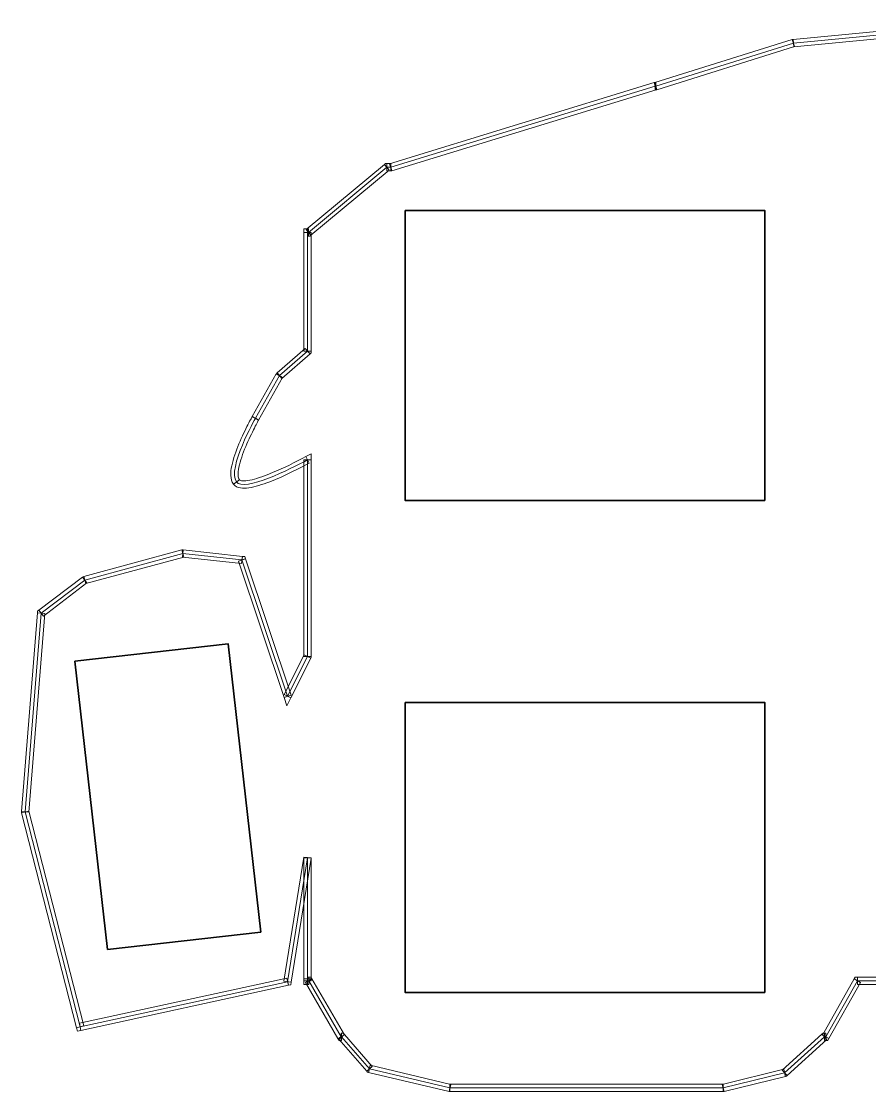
# Model space of a CAD drawing. Extents: x 38 to 548, y 7 to 299.
# Drawn here: x 38 to 269, y 7.5 to 299 of the extents above; entities that cross this region are included whole.
import ezdxf

# ---------------------------------------------------------------- set-up
doc = ezdxf.new("R2010")
doc.units = 0
doc.header["$MEASUREMENT"] = 0
doc.layers.add('Layer 1', color=7, linetype='Continuous', lineweight=0)

# ---------------------------------------------------------------- blocks, each defined once
blk = doc.blocks.new('Block_0')
at = {"layer": 'Layer 1'}
blk.add_open_spline([(353.49, 288.59), (353.49, 288.59), (299.46, 298), (299.46, 298), (299.46, 298), (248.29, 293.09), (248.29, 293.09), (248.29, 293.09), (210.83, 281.35), (210.83, 281.35), (210.83, 281.35), (210.63, 281.35), (210.63, 281.35), (210.63, 281.35), (138.6, 259.25), (138.6, 259.25), (138.6, 259.25), (137.56, 259.25), (137.56, 259.25), (137.56, 259.25), (116.22, 241.52), (116.22, 241.52), (116.22, 241.52), (115.95, 241.52), (115.95, 241.52), (115.95, 241.52), (115.95, 209.15), (115.95, 209.15), (115.95, 209.15), (108.29, 202.5), (108.29, 202.5), (108.29, 202.5), (101.74, 190.9), (101.74, 190.9), (101.74, 190.9), (93.97, 177.12), (96.56, 173.57), (98.66, 170.69), (111.26, 177.06), (115.95, 179.57), (115.95, 179.57), (115.95, 125.96), (115.95, 125.96), (115.95, 125.96), (110.49, 115.18), (110.49, 115.18), (110.49, 115.18), (98.08, 152.29), (98.08, 152.29), (98.08, 152.29), (81.98, 154.06), (81.98, 154.06), (81.98, 154.06), (55.24, 146.83), (55.24, 146.83), (55.24, 146.83), (43.37, 137.82), (43.37, 137.82), (43.37, 137.82), (39, 83.66), (39, 83.66), (39, 83.66), (54.01, 25.13), (54.01, 25.13), (54.01, 25.13), (110.49, 37.41), (110.49, 37.41), (110.49, 37.41), (115.95, 71.19), (115.95, 71.19), (115.95, 71.19), (115.95, 38.23), (115.95, 38.23), (115.95, 38.23), (115.95, 37.68), (115.95, 37.68), (115.95, 37.68), (116.26, 37.68), (116.26, 37.68), (116.26, 37.68), (125.1, 22.4), (125.1, 22.4), (125.1, 22.4), (125.23, 22.4), (125.23, 22.4), (125.23, 22.4), (132.8, 13.67), (132.8, 13.67), (132.8, 13.67), (154.74, 8.48), (154.74, 8.48), (154.74, 8.48), (229.16, 8.48), (229.16, 8.48), (229.16, 8.48), (245.9, 12.58), (245.9, 12.58), (245.9, 12.58), (256.75, 22.4), (256.75, 22.4), (256.75, 22.4), (257.11, 22.4), (257.11, 22.4), (257.11, 22.4), (265.72, 37.68), (265.72, 37.68), (265.72, 37.68), (320.37, 37.68), (320.37, 37.68), (320.37, 37.68), (329.21, 22.4), (329.21, 22.4), (329.21, 22.4), (329.34, 22.4), (329.34, 22.4), (329.34, 22.4), (336.91, 13.67), (336.91, 13.67), (336.91, 13.67), (358.85, 8.48), (358.85, 8.48), (358.85, 8.48), (433.27, 8.48), (433.27, 8.48), (433.27, 8.48), (450, 12.58), (450, 12.58), (450, 12.58), (460.86, 22.4), (460.86, 22.4), (460.86, 22.4), (461.22, 22.4), (461.22, 22.4), (461.22, 22.4), (469.83, 37.68), (469.83, 37.68), (469.83, 37.68), (470.68, 37.68), (470.68, 37.68), (470.68, 37.68), (470.68, 64.02), (470.68, 64.02), (470.68, 64.02), (475.05, 37), (475.05, 37), (475.05, 37), (531.53, 24.72), (531.53, 24.72), (531.53, 24.72), (546.54, 83.25), (546.54, 83.25), (546.54, 83.25), (542.18, 137.41), (542.18, 137.41), (542.18, 137.41), (530.31, 146.42), (530.31, 146.42), (530.31, 146.42), (503.57, 153.65), (503.57, 153.65), (503.57, 153.65), (487.47, 151.88), (487.47, 151.88), (487.47, 151.88), (475.05, 114.77), (475.05, 114.77), (475.05, 114.77), (470.68, 123.39), (470.68, 123.39), (470.68, 123.39), (470.68, 182.03), (470.68, 182.03), (470.68, 182.03), (489.24, 171.52), (491.83, 175.07), (494.42, 178.62), (486.65, 192.4), (486.65, 192.4), (486.65, 192.4), (480.1, 204), (480.1, 204), (480.1, 204), (470.68, 212.05), (470.68, 212.05), (470.68, 212.05), (470.68, 241.52), (470.68, 241.52), (470.68, 241.52), (470.41, 241.52), (470.41, 241.52), (470.41, 241.52), (449.34, 259.25), (449.34, 259.25), (449.34, 259.25), (449.67, 259.25), (449.67, 259.25), (449.67, 259.25), (373.64, 281.35), (373.64, 281.35), (373.64, 281.35), (373.6, 281.35), (373.6, 281.35), (373.6, 281.35), (353.49, 288.59), (353.49, 288.59)], degree=3, knots=[0, 0, 0, 0, 1, 1, 1, 2, 2, 2, 3, 3, 3, 4, 4, 4, 5, 5, 5, 6, 6, 6, 7, 7, 7, 8, 8, 8, 9, 9, 9, 10, 10, 10, 11, 11, 11, 12, 12, 12, 13, 13, 13, 14, 14, 14, 15, 15, 15, 16, 16, 16, 17, 17, 17, 18, 18, 18, 19, 19, 19, 20, 20, 20, 21, 21, 21, 22, 22, 22, 23, 23, 23, 24, 24, 24, 25, 25, 25, 26, 26, 26, 27, 27, 27, 28, 28, 28, 29, 29, 29, 30, 30, 30, 31, 31, 31, 32, 32, 32, 33, 33, 33, 34, 34, 34, 35, 35, 35, 36, 36, 36, 37, 37, 37, 38, 38, 38, 39, 39, 39, 40, 40, 40, 41, 41, 41, 42, 42, 42, 43, 43, 43, 44, 44, 44, 45, 45, 45, 46, 46, 46, 47, 47, 47, 48, 48, 48, 49, 49, 49, 50, 50, 50, 51, 51, 51, 52, 52, 52, 53, 53, 53, 54, 54, 54, 55, 55, 55, 56, 56, 56, 57, 57, 57, 58, 58, 58, 59, 59, 59, 60, 60, 60, 61, 61, 61, 62, 62, 62, 63, 63, 63, 64, 64, 64, 65, 65, 65, 66, 66, 66, 67, 67, 67, 68, 68, 68, 68], dxfattribs=at)

msp = doc.modelspace()

# ---------------------------------------------------------------- linework, layer by layer
at = {"layer": 'Layer 1', "color": 18, "lineweight": 35, "true_color": 0x000000}
for points in [[(142.5, 247.5), (240.5, 247.5), (240.5, 168.5), (142.5, 168.5)], [(52.55, 124.7), (94.28, 129.45), (103.21, 50.95), (61.48, 46.21)], [(142.5, 113.5), (240.5, 113.5), (240.5, 34.5), (142.5, 34.5)]]:
    msp.add_lwpolyline(points, close=True, dxfattribs=at)
at = {"layer": 'Layer 1'}
for points, knots in [([(248.39, 292.09), (248.39, 292.09), (299.55, 297), (299.55, 297), (299.55, 297), (299.36, 299), (299.36, 299), (299.36, 299), (248.2, 294.08), (248.2, 294.08), (248.2, 294.08), (248.39, 292.09), (248.39, 292.09)], [0, 0, 0, 0, 1, 1, 1, 2, 2, 2, 3, 3, 3, 4, 4, 4, 4]), ([(211.12, 280.4), (211.12, 280.4), (248.59, 292.13), (248.59, 292.13), (248.59, 292.13), (247.99, 294.04), (247.99, 294.04), (247.99, 294.04), (210.53, 282.31), (210.53, 282.31), (210.53, 282.31), (211.12, 280.4), (211.12, 280.4)], [0, 0, 0, 0, 1, 1, 1, 2, 2, 2, 3, 3, 3, 4, 4, 4, 4]), ([(248.29, 293.09), (248.29, 293.09), (248.2, 294.08), (248.2, 294.08), (248.2, 294.08), (248.09, 294.07), (248.09, 294.07), (248.09, 294.07), (247.99, 294.04), (247.99, 294.04), (247.99, 294.04), (248.29, 293.09), (248.29, 293.09)], [0, 0, 0, 0, 1, 1, 1, 2, 2, 2, 3, 3, 3, 4, 4, 4, 4]), ([(210.34, 282.31), (210.34, 282.31), (138.3, 260.21), (138.3, 260.21), (138.3, 260.21), (138.89, 258.3), (138.89, 258.3), (138.89, 258.3), (210.93, 280.4), (210.93, 280.4), (210.93, 280.4), (210.34, 282.31), (210.34, 282.31)], [0, 0, 0, 0, 1, 1, 1, 2, 2, 2, 3, 3, 3, 4, 4, 4, 4]), ([(210.63, 281.35), (210.63, 281.35), (210.63, 282.35), (210.63, 282.35), (210.63, 282.35), (210.48, 282.35), (210.48, 282.35), (210.48, 282.35), (210.34, 282.31), (210.34, 282.31), (210.34, 282.31), (210.63, 281.35), (210.63, 281.35)], [0, 0, 0, 0, 1, 1, 1, 2, 2, 2, 3, 3, 3, 4, 4, 4, 4]), ([(210.83, 282.35), (210.83, 282.35), (210.63, 282.35), (210.63, 282.35), (210.63, 282.35), (210.63, 280.35), (210.63, 280.35), (210.63, 280.35), (210.83, 280.35), (210.83, 280.35), (210.83, 280.35), (210.83, 282.35), (210.83, 282.35)], [0, 0, 0, 0, 1, 1, 1, 2, 2, 2, 3, 3, 3, 4, 4, 4, 4]), ([(210.83, 281.35), (210.83, 281.35), (210.83, 280.35), (210.83, 280.35), (210.83, 280.35), (210.98, 280.35), (210.98, 280.35), (210.98, 280.35), (211.12, 280.4), (211.12, 280.4), (211.12, 280.4), (210.83, 281.35), (210.83, 281.35)], [0, 0, 0, 0, 1, 1, 1, 2, 2, 2, 3, 3, 3, 4, 4, 4, 4]), ([(136.92, 260.02), (136.92, 260.02), (115.58, 242.28), (115.58, 242.28), (115.58, 242.28), (116.86, 240.75), (116.86, 240.75), (116.86, 240.75), (138.2, 258.48), (138.2, 258.48), (138.2, 258.48), (136.92, 260.02), (136.92, 260.02)], [0, 0, 0, 0, 1, 1, 1, 2, 2, 2, 3, 3, 3, 4, 4, 4, 4]), ([(137.56, 259.25), (137.56, 259.25), (137.56, 260.25), (137.56, 260.25), (137.56, 260.25), (137.2, 260.25), (137.2, 260.25), (137.2, 260.25), (136.92, 260.02), (136.92, 260.02), (136.92, 260.02), (137.56, 259.25), (137.56, 259.25)], [0, 0, 0, 0, 1, 1, 1, 2, 2, 2, 3, 3, 3, 4, 4, 4, 4]), ([(138.6, 260.25), (138.6, 260.25), (137.56, 260.25), (137.56, 260.25), (137.56, 260.25), (137.56, 258.25), (137.56, 258.25), (137.56, 258.25), (138.6, 258.25), (138.6, 258.25), (138.6, 258.25), (138.6, 260.25), (138.6, 260.25)], [0, 0, 0, 0, 1, 1, 1, 2, 2, 2, 3, 3, 3, 4, 4, 4, 4]), ([(138.6, 259.25), (138.6, 259.25), (138.6, 258.25), (138.6, 258.25), (138.6, 258.25), (138.75, 258.25), (138.75, 258.25), (138.75, 258.25), (138.89, 258.3), (138.89, 258.3), (138.89, 258.3), (138.6, 259.25), (138.6, 259.25)], [0, 0, 0, 0, 1, 1, 1, 2, 2, 2, 3, 3, 3, 4, 4, 4, 4]), ([(115.95, 241.52), (115.95, 241.52), (115.95, 242.52), (115.95, 242.52), (115.95, 242.52), (114.95, 242.52), (114.95, 242.52), (114.95, 242.52), (114.95, 241.52), (114.95, 241.52), (114.95, 241.52), (115.95, 241.52), (115.95, 241.52)], [0, 0, 0, 0, 1, 1, 1, 2, 2, 2, 3, 3, 3, 4, 4, 4, 4]), ([(116.22, 242.52), (116.22, 242.52), (115.95, 242.52), (115.95, 242.52), (115.95, 242.52), (115.95, 240.52), (115.95, 240.52), (115.95, 240.52), (116.22, 240.52), (116.22, 240.52), (116.22, 240.52), (116.22, 242.52), (116.22, 242.52)], [0, 0, 0, 0, 1, 1, 1, 2, 2, 2, 3, 3, 3, 4, 4, 4, 4]), ([(114.95, 241.52), (114.95, 241.52), (114.95, 209.15), (114.95, 209.15), (114.95, 209.15), (116.95, 209.15), (116.95, 209.15), (116.95, 209.15), (116.95, 241.52), (116.95, 241.52), (116.95, 241.52), (114.95, 241.52), (114.95, 241.52)], [0, 0, 0, 0, 1, 1, 1, 2, 2, 2, 3, 3, 3, 4, 4, 4, 4]), ([(116.22, 241.52), (116.22, 241.52), (116.22, 240.52), (116.22, 240.52), (116.22, 240.52), (116.58, 240.52), (116.58, 240.52), (116.58, 240.52), (116.86, 240.75), (116.86, 240.75), (116.86, 240.75), (116.22, 241.52), (116.22, 241.52)], [0, 0, 0, 0, 1, 1, 1, 2, 2, 2, 3, 3, 3, 4, 4, 4, 4]), ([(115.29, 209.91), (115.29, 209.91), (107.64, 203.25), (107.64, 203.25), (107.64, 203.25), (108.95, 201.74), (108.95, 201.74), (108.95, 201.74), (116.61, 208.4), (116.61, 208.4), (116.61, 208.4), (115.29, 209.91), (115.29, 209.91)], [0, 0, 0, 0, 1, 1, 1, 2, 2, 2, 3, 3, 3, 4, 4, 4, 4]), ([(115.95, 209.15), (115.95, 209.15), (116.61, 208.4), (116.61, 208.4), (116.61, 208.4), (116.95, 208.7), (116.95, 208.7), (116.95, 208.7), (116.95, 209.15), (116.95, 209.15), (116.95, 209.15), (115.95, 209.15), (115.95, 209.15)], [0, 0, 0, 0, 1, 1, 1, 2, 2, 2, 3, 3, 3, 4, 4, 4, 4]), ([(107.42, 202.99), (107.42, 202.99), (100.87, 191.39), (100.87, 191.39), (100.87, 191.39), (102.61, 190.41), (102.61, 190.41), (102.61, 190.41), (109.16, 202), (109.16, 202), (109.16, 202), (107.42, 202.99), (107.42, 202.99)], [0, 0, 0, 0, 1, 1, 1, 2, 2, 2, 3, 3, 3, 4, 4, 4, 4]), ([(108.29, 202.5), (108.29, 202.5), (107.64, 203.25), (107.64, 203.25), (107.64, 203.25), (107.51, 203.14), (107.51, 203.14), (107.51, 203.14), (107.42, 202.99), (107.42, 202.99), (107.42, 202.99), (108.29, 202.5), (108.29, 202.5)], [0, 0, 0, 0, 1, 1, 1, 2, 2, 2, 3, 3, 3, 4, 4, 4, 4]), ([(101.74, 190.9), (100.87, 191.39), (100.87, 191.39), (100.87, 191.39), (100.87, 191.39), (100.87, 191.39), (100.87, 191.39), (100.87, 191.39), (100.87, 191.39), (100.87, 191.39), (100.87, 191.38), (100.87, 191.38), (100.87, 191.38), (100.86, 191.37), (100.86, 191.36), (100.85, 191.35), (100.83, 191.32), (100.81, 191.28), (100.78, 191.23), (100.72, 191.12), (100.64, 190.97), (100.54, 190.77), (100.32, 190.39), (100.03, 189.83), (99.68, 189.14), (98.98, 187.78), (98.08, 185.93), (97.26, 183.95), (96.44, 181.98), (95.68, 179.86), (95.3, 177.97), (95.1, 177.03), (95, 176.11), (95.04, 175.28), (95.08, 174.46), (95.27, 173.64), (95.75, 172.98), (95.75, 172.98), (97.37, 174.16), (97.37, 174.16), (97.2, 174.39), (97.07, 174.77), (97.04, 175.38), (97.01, 175.99), (97.08, 176.73), (97.26, 177.57), (97.6, 179.27), (98.3, 181.26), (99.1, 183.18), (99.9, 185.09), (100.78, 186.9), (101.46, 188.23), (101.8, 188.9), (102.09, 189.44), (102.29, 189.82), (102.4, 190.01), (102.48, 190.16), (102.53, 190.26), (102.56, 190.31), (102.58, 190.35), (102.59, 190.37), (102.6, 190.38), (102.61, 190.39), (102.61, 190.4), (102.61, 190.4), (102.61, 190.4), (102.61, 190.4), (102.61, 190.4), (102.61, 190.41), (102.61, 190.41), (102.61, 190.41), (102.61, 190.41), (102.61, 190.41), (102.61, 190.41), (102.61, 190.41), (101.74, 190.9)], [0, 0, 0, 0, 1, 1, 1, 2, 2, 2, 3, 3, 3, 4, 4, 4, 5, 5, 5, 6, 6, 6, 7, 7, 7, 8, 8, 8, 9, 9, 9, 10, 10, 10, 11, 11, 11, 12, 12, 12, 13, 13, 13, 14, 14, 14, 15, 15, 15, 16, 16, 16, 17, 17, 17, 18, 18, 18, 19, 19, 19, 20, 20, 20, 21, 21, 21, 22, 22, 22, 23, 23, 23, 24, 24, 24, 25, 25, 25, 25]), ([(101.74, 190.9), (101.74, 190.9), (100.87, 191.39), (100.87, 191.39), (100.87, 191.39), (100.87, 191.39), (100.87, 191.39), (100.87, 191.39), (101.74, 190.9), (101.74, 190.9)], [0, 0, 0, 0, 1, 1, 1, 2, 2, 2, 3, 3, 3, 3]), ([(115.95, 179.57), (115.95, 179.57), (116.95, 179.57), (116.95, 179.57), (116.95, 179.57), (116.95, 181.24), (116.95, 181.24), (116.95, 181.24), (115.48, 180.45), (115.48, 180.45), (115.48, 180.45), (115.95, 179.57), (115.95, 179.57)], [0, 0, 0, 0, 1, 1, 1, 2, 2, 2, 3, 3, 3, 4, 4, 4, 4]), ([(95.75, 172.98), (96.22, 172.34), (96.93, 172.04), (97.63, 171.91), (98.33, 171.79), (99.14, 171.83), (99.96, 171.95), (101.62, 172.2), (103.62, 172.84), (105.64, 173.62), (109.7, 175.18), (114.07, 177.43), (116.42, 178.69), (116.42, 178.69), (115.48, 180.45), (115.48, 180.45), (113.14, 179.2), (108.86, 177), (104.92, 175.48), (102.95, 174.72), (101.11, 174.15), (99.67, 173.93), (98.95, 173.82), (98.38, 173.81), (97.97, 173.88), (97.57, 173.95), (97.42, 174.08), (97.37, 174.16), (97.37, 174.16), (95.75, 172.98), (95.75, 172.98)], [0, 0, 0, 0, 1, 1, 1, 2, 2, 2, 3, 3, 3, 4, 4, 4, 5, 5, 5, 6, 6, 6, 7, 7, 7, 8, 8, 8, 9, 9, 9, 10, 10, 10, 10]), ([(114.95, 179.57), (114.95, 179.57), (114.95, 125.96), (114.95, 125.96), (114.95, 125.96), (116.95, 125.96), (116.95, 125.96), (116.95, 125.96), (116.95, 179.57), (116.95, 179.57), (116.95, 179.57), (114.95, 179.57), (114.95, 179.57)], [0, 0, 0, 0, 1, 1, 1, 2, 2, 2, 3, 3, 3, 4, 4, 4, 4]), ([(96.56, 173.57), (96.56, 173.57), (97.37, 174.16), (97.37, 174.16), (97.37, 174.16), (97.37, 174.16), (97.37, 174.16), (97.37, 174.16), (96.56, 173.57), (96.56, 173.57)], [0, 0, 0, 0, 1, 1, 1, 2, 2, 2, 3, 3, 3, 3]), ([(81.72, 155.02), (81.72, 155.02), (54.97, 147.79), (54.97, 147.79), (54.97, 147.79), (55.5, 145.86), (55.5, 145.86), (55.5, 145.86), (82.24, 153.09), (82.24, 153.09), (82.24, 153.09), (81.72, 155.02), (81.72, 155.02)], [0, 0, 0, 0, 1, 1, 1, 2, 2, 2, 3, 3, 3, 4, 4, 4, 4]), ([(81.98, 154.06), (81.98, 154.06), (82.09, 155.05), (82.09, 155.05), (82.09, 155.05), (81.9, 155.07), (81.9, 155.07), (81.9, 155.07), (81.72, 155.02), (81.72, 155.02), (81.72, 155.02), (81.98, 154.06), (81.98, 154.06)], [0, 0, 0, 0, 1, 1, 1, 2, 2, 2, 3, 3, 3, 4, 4, 4, 4]), ([(98.19, 153.28), (98.19, 153.28), (82.09, 155.05), (82.09, 155.05), (82.09, 155.05), (81.87, 153.07), (81.87, 153.07), (81.87, 153.07), (97.97, 151.29), (97.97, 151.29), (97.97, 151.29), (98.19, 153.28), (98.19, 153.28)], [0, 0, 0, 0, 1, 1, 1, 2, 2, 2, 3, 3, 3, 4, 4, 4, 4]), ([(111.44, 115.49), (111.44, 115.49), (99.03, 152.6), (99.03, 152.6), (99.03, 152.6), (97.13, 151.97), (97.13, 151.97), (97.13, 151.97), (109.54, 114.86), (109.54, 114.86), (109.54, 114.86), (111.44, 115.49), (111.44, 115.49)], [0, 0, 0, 0, 1, 1, 1, 2, 2, 2, 3, 3, 3, 4, 4, 4, 4]), ([(98.08, 152.29), (98.08, 152.29), (99.03, 152.6), (99.03, 152.6), (99.03, 152.6), (98.82, 153.21), (98.82, 153.21), (98.82, 153.21), (98.19, 153.28), (98.19, 153.28), (98.19, 153.28), (98.08, 152.29), (98.08, 152.29)], [0, 0, 0, 0, 1, 1, 1, 2, 2, 2, 3, 3, 3, 4, 4, 4, 4]), ([(54.63, 147.62), (54.63, 147.62), (42.76, 138.62), (42.76, 138.62), (42.76, 138.62), (43.97, 137.03), (43.97, 137.03), (43.97, 137.03), (55.84, 146.03), (55.84, 146.03), (55.84, 146.03), (54.63, 147.62), (54.63, 147.62)], [0, 0, 0, 0, 1, 1, 1, 2, 2, 2, 3, 3, 3, 4, 4, 4, 4]), ([(55.24, 146.83), (55.24, 146.83), (54.97, 147.79), (54.97, 147.79), (54.97, 147.79), (54.79, 147.74), (54.79, 147.74), (54.79, 147.74), (54.63, 147.62), (54.63, 147.62), (54.63, 147.62), (55.24, 146.83), (55.24, 146.83)], [0, 0, 0, 0, 1, 1, 1, 2, 2, 2, 3, 3, 3, 4, 4, 4, 4]), ([(42.37, 137.9), (42.37, 137.9), (38, 83.74), (38, 83.74), (38, 83.74), (40, 83.58), (40, 83.58), (40, 83.58), (44.36, 137.74), (44.36, 137.74), (44.36, 137.74), (42.37, 137.9), (42.37, 137.9)], [0, 0, 0, 0, 1, 1, 1, 2, 2, 2, 3, 3, 3, 4, 4, 4, 4]), ([(43.37, 137.82), (43.37, 137.82), (42.76, 138.62), (42.76, 138.62), (42.76, 138.62), (42.41, 138.35), (42.41, 138.35), (42.41, 138.35), (42.37, 137.9), (42.37, 137.9), (42.37, 137.9), (43.37, 137.82), (43.37, 137.82)], [0, 0, 0, 0, 1, 1, 1, 2, 2, 2, 3, 3, 3, 4, 4, 4, 4]), ([(115.06, 126.41), (115.06, 126.41), (109.6, 115.63), (109.6, 115.63), (109.6, 115.63), (111.39, 114.72), (111.39, 114.72), (111.39, 114.72), (116.84, 125.51), (116.84, 125.51), (116.84, 125.51), (115.06, 126.41), (115.06, 126.41)], [0, 0, 0, 0, 1, 1, 1, 2, 2, 2, 3, 3, 3, 4, 4, 4, 4]), ([(115.95, 125.96), (115.95, 125.96), (116.84, 125.51), (116.84, 125.51), (116.84, 125.51), (116.95, 125.72), (116.95, 125.72), (116.95, 125.72), (116.95, 125.96), (116.95, 125.96), (116.95, 125.96), (115.95, 125.96), (115.95, 125.96)], [0, 0, 0, 0, 1, 1, 1, 2, 2, 2, 3, 3, 3, 4, 4, 4, 4]), ([(110.49, 115.18), (110.49, 115.18), (109.54, 114.86), (109.54, 114.86), (109.54, 114.86), (110.3, 112.59), (110.3, 112.59), (110.3, 112.59), (111.39, 114.72), (111.39, 114.72), (111.39, 114.72), (110.49, 115.18), (110.49, 115.18)], [0, 0, 0, 0, 1, 1, 1, 2, 2, 2, 3, 3, 3, 4, 4, 4, 4]), ([(39, 83.66), (39, 83.66), (38, 83.74), (38, 83.74), (38, 83.74), (37.99, 83.57), (37.99, 83.57), (37.99, 83.57), (38.03, 83.41), (38.03, 83.41), (38.03, 83.41), (39, 83.66), (39, 83.66)], [0, 0, 0, 0, 1, 1, 1, 2, 2, 2, 3, 3, 3, 4, 4, 4, 4]), ([(38.03, 83.41), (38.03, 83.41), (53.04, 24.88), (53.04, 24.88), (53.04, 24.88), (54.98, 25.38), (54.98, 25.38), (54.98, 25.38), (39.97, 83.91), (39.97, 83.91), (39.97, 83.91), (38.03, 83.41), (38.03, 83.41)], [0, 0, 0, 0, 1, 1, 1, 2, 2, 2, 3, 3, 3, 4, 4, 4, 4]), ([(111.48, 37.25), (111.48, 37.25), (116.94, 71.03), (116.94, 71.03), (116.94, 71.03), (114.96, 71.35), (114.96, 71.35), (114.96, 71.35), (109.5, 37.57), (109.5, 37.57), (109.5, 37.57), (111.48, 37.25), (111.48, 37.25)], [0, 0, 0, 0, 1, 1, 1, 2, 2, 2, 3, 3, 3, 4, 4, 4, 4]), ([(114.95, 71.19), (114.95, 71.19), (114.95, 38.23), (114.95, 38.23), (114.95, 38.23), (116.95, 38.23), (116.95, 38.23), (116.95, 38.23), (116.95, 71.19), (116.95, 71.19), (116.95, 71.19), (114.95, 71.19), (114.95, 71.19)], [0, 0, 0, 0, 1, 1, 1, 2, 2, 2, 3, 3, 3, 4, 4, 4, 4]), ([(115.95, 71.19), (115.95, 71.19), (116.95, 71.19), (116.95, 71.19), (116.95, 71.19), (114.96, 71.35), (114.96, 71.35), (114.96, 71.35), (115.95, 71.19), (115.95, 71.19)], [0, 0, 0, 0, 1, 1, 1, 2, 2, 2, 3, 3, 3, 3]), ([(54.22, 24.15), (54.22, 24.15), (110.71, 36.43), (110.71, 36.43), (110.71, 36.43), (110.28, 38.38), (110.28, 38.38), (110.28, 38.38), (53.8, 26.11), (53.8, 26.11), (53.8, 26.11), (54.22, 24.15), (54.22, 24.15)], [0, 0, 0, 0, 1, 1, 1, 2, 2, 2, 3, 3, 3, 4, 4, 4, 4]), ([(114.95, 38.23), (114.95, 38.23), (114.95, 37.68), (114.95, 37.68), (114.95, 37.68), (116.95, 37.68), (116.95, 37.68), (116.95, 37.68), (116.95, 38.23), (116.95, 38.23), (116.95, 38.23), (114.95, 38.23), (114.95, 38.23)], [0, 0, 0, 0, 1, 1, 1, 2, 2, 2, 3, 3, 3, 4, 4, 4, 4]), ([(115.4, 37.18), (115.4, 37.18), (124.23, 21.9), (124.23, 21.9), (124.23, 21.9), (125.96, 22.9), (125.96, 22.9), (125.96, 22.9), (117.13, 38.18), (117.13, 38.18), (117.13, 38.18), (115.4, 37.18), (115.4, 37.18)], [0, 0, 0, 0, 1, 1, 1, 2, 2, 2, 3, 3, 3, 4, 4, 4, 4]), ([(115.95, 36.68), (115.95, 36.68), (116.26, 36.68), (116.26, 36.68), (116.26, 36.68), (116.26, 38.68), (116.26, 38.68), (116.26, 38.68), (115.95, 38.68), (115.95, 38.68), (115.95, 38.68), (115.95, 36.68), (115.95, 36.68)], [0, 0, 0, 0, 1, 1, 1, 2, 2, 2, 3, 3, 3, 4, 4, 4, 4]), ([(116.26, 37.68), (116.26, 37.68), (117.13, 38.18), (117.13, 38.18), (117.13, 38.18), (116.84, 38.68), (116.84, 38.68), (116.84, 38.68), (116.26, 38.68), (116.26, 38.68), (116.26, 38.68), (116.26, 37.68), (116.26, 37.68)], [0, 0, 0, 0, 1, 1, 1, 2, 2, 2, 3, 3, 3, 4, 4, 4, 4]), ([(257.98, 21.91), (257.98, 21.91), (266.59, 37.19), (266.59, 37.19), (266.59, 37.19), (264.85, 38.17), (264.85, 38.17), (264.85, 38.17), (256.24, 22.89), (256.24, 22.89), (256.24, 22.89), (257.98, 21.91), (257.98, 21.91)], [0, 0, 0, 0, 1, 1, 1, 2, 2, 2, 3, 3, 3, 4, 4, 4, 4]), ([(265.72, 37.68), (265.72, 37.68), (265.72, 38.68), (265.72, 38.68), (265.72, 38.68), (265.14, 38.68), (265.14, 38.68), (265.14, 38.68), (264.85, 38.17), (264.85, 38.17), (264.85, 38.17), (265.72, 37.68), (265.72, 37.68)], [0, 0, 0, 0, 1, 1, 1, 2, 2, 2, 3, 3, 3, 4, 4, 4, 4]), ([(265.72, 36.68), (265.72, 36.68), (320.37, 36.68), (320.37, 36.68), (320.37, 36.68), (320.37, 38.68), (320.37, 38.68), (320.37, 38.68), (265.72, 38.68), (265.72, 38.68), (265.72, 38.68), (265.72, 36.68), (265.72, 36.68)], [0, 0, 0, 0, 1, 1, 1, 2, 2, 2, 3, 3, 3, 4, 4, 4, 4]), ([(110.49, 37.41), (110.49, 37.41), (110.71, 36.43), (110.71, 36.43), (110.71, 36.43), (111.37, 36.57), (111.37, 36.57), (111.37, 36.57), (111.48, 37.25), (111.48, 37.25), (111.48, 37.25), (110.49, 37.41), (110.49, 37.41)], [0, 0, 0, 0, 1, 1, 1, 2, 2, 2, 3, 3, 3, 4, 4, 4, 4]), ([(115.95, 37.68), (115.95, 37.68), (114.95, 37.68), (114.95, 37.68), (114.95, 37.68), (114.95, 36.68), (114.95, 36.68), (114.95, 36.68), (115.95, 36.68), (115.95, 36.68), (115.95, 36.68), (115.95, 37.68), (115.95, 37.68)], [0, 0, 0, 0, 1, 1, 1, 2, 2, 2, 3, 3, 3, 4, 4, 4, 4]), ([(54.01, 25.13), (54.01, 25.13), (53.04, 24.88), (53.04, 24.88), (53.04, 24.88), (53.28, 23.95), (53.28, 23.95), (53.28, 23.95), (54.22, 24.15), (54.22, 24.15), (54.22, 24.15), (54.01, 25.13), (54.01, 25.13)], [0, 0, 0, 0, 1, 1, 1, 2, 2, 2, 3, 3, 3, 4, 4, 4, 4]), ([(125.1, 21.4), (125.1, 21.4), (125.23, 21.4), (125.23, 21.4), (125.23, 21.4), (125.23, 23.4), (125.23, 23.4), (125.23, 23.4), (125.1, 23.4), (125.1, 23.4), (125.1, 23.4), (125.1, 21.4), (125.1, 21.4)], [0, 0, 0, 0, 1, 1, 1, 2, 2, 2, 3, 3, 3, 4, 4, 4, 4]), ([(125.23, 22.4), (125.23, 22.4), (125.98, 23.05), (125.98, 23.05), (125.98, 23.05), (125.68, 23.4), (125.68, 23.4), (125.68, 23.4), (125.23, 23.4), (125.23, 23.4), (125.23, 23.4), (125.23, 22.4), (125.23, 22.4)], [0, 0, 0, 0, 1, 1, 1, 2, 2, 2, 3, 3, 3, 4, 4, 4, 4]), ([(256.75, 22.4), (256.75, 22.4), (256.75, 23.4), (256.75, 23.4), (256.75, 23.4), (256.37, 23.4), (256.37, 23.4), (256.37, 23.4), (256.08, 23.14), (256.08, 23.14), (256.08, 23.14), (256.75, 22.4), (256.75, 22.4)], [0, 0, 0, 0, 1, 1, 1, 2, 2, 2, 3, 3, 3, 4, 4, 4, 4]), ([(256.75, 21.4), (256.75, 21.4), (257.11, 21.4), (257.11, 21.4), (257.11, 21.4), (257.11, 23.4), (257.11, 23.4), (257.11, 23.4), (256.75, 23.4), (256.75, 23.4), (256.75, 23.4), (256.75, 21.4), (256.75, 21.4)], [0, 0, 0, 0, 1, 1, 1, 2, 2, 2, 3, 3, 3, 4, 4, 4, 4]), ([(125.1, 22.4), (125.1, 22.4), (124.23, 21.9), (124.23, 21.9), (124.23, 21.9), (124.52, 21.4), (124.52, 21.4), (124.52, 21.4), (125.1, 21.4), (125.1, 21.4), (125.1, 21.4), (125.1, 22.4), (125.1, 22.4)], [0, 0, 0, 0, 1, 1, 1, 2, 2, 2, 3, 3, 3, 4, 4, 4, 4]), ([(124.47, 21.74), (124.47, 21.74), (132.05, 13.01), (132.05, 13.01), (132.05, 13.01), (133.56, 14.32), (133.56, 14.32), (133.56, 14.32), (125.98, 23.05), (125.98, 23.05), (125.98, 23.05), (124.47, 21.74), (124.47, 21.74)], [0, 0, 0, 0, 1, 1, 1, 2, 2, 2, 3, 3, 3, 4, 4, 4, 4]), ([(246.57, 11.83), (246.57, 11.83), (257.42, 21.66), (257.42, 21.66), (257.42, 21.66), (256.08, 23.14), (256.08, 23.14), (256.08, 23.14), (245.23, 13.32), (245.23, 13.32), (245.23, 13.32), (246.57, 11.83), (246.57, 11.83)], [0, 0, 0, 0, 1, 1, 1, 2, 2, 2, 3, 3, 3, 4, 4, 4, 4]), ([(257.11, 22.4), (257.11, 22.4), (257.11, 21.4), (257.11, 21.4), (257.11, 21.4), (257.69, 21.4), (257.69, 21.4), (257.69, 21.4), (257.98, 21.91), (257.98, 21.91), (257.98, 21.91), (257.11, 22.4), (257.11, 22.4)], [0, 0, 0, 0, 1, 1, 1, 2, 2, 2, 3, 3, 3, 4, 4, 4, 4]), ([(132.57, 12.69), (132.57, 12.69), (154.51, 7.51), (154.51, 7.51), (154.51, 7.51), (154.97, 9.45), (154.97, 9.45), (154.97, 9.45), (133.04, 14.64), (133.04, 14.64), (133.04, 14.64), (132.57, 12.69), (132.57, 12.69)], [0, 0, 0, 0, 1, 1, 1, 2, 2, 2, 3, 3, 3, 4, 4, 4, 4]), ([(132.8, 13.67), (132.8, 13.67), (132.05, 13.01), (132.05, 13.01), (132.05, 13.01), (132.26, 12.77), (132.26, 12.77), (132.26, 12.77), (132.57, 12.69), (132.57, 12.69), (132.57, 12.69), (132.8, 13.67), (132.8, 13.67)], [0, 0, 0, 0, 1, 1, 1, 2, 2, 2, 3, 3, 3, 4, 4, 4, 4]), ([(229.4, 7.51), (229.4, 7.51), (246.13, 11.6), (246.13, 11.6), (246.13, 11.6), (245.66, 13.55), (245.66, 13.55), (245.66, 13.55), (228.92, 9.45), (228.92, 9.45), (228.92, 9.45), (229.4, 7.51), (229.4, 7.51)], [0, 0, 0, 0, 1, 1, 1, 2, 2, 2, 3, 3, 3, 4, 4, 4, 4]), ([(245.9, 12.58), (245.9, 12.58), (246.13, 11.6), (246.13, 11.6), (246.13, 11.6), (246.38, 11.66), (246.38, 11.66), (246.38, 11.66), (246.57, 11.83), (246.57, 11.83), (246.57, 11.83), (245.9, 12.58), (245.9, 12.58)], [0, 0, 0, 0, 1, 1, 1, 2, 2, 2, 3, 3, 3, 4, 4, 4, 4]), ([(154.74, 7.48), (154.74, 7.48), (229.16, 7.48), (229.16, 7.48), (229.16, 7.48), (229.16, 9.48), (229.16, 9.48), (229.16, 9.48), (154.74, 9.48), (154.74, 9.48), (154.74, 9.48), (154.74, 7.48), (154.74, 7.48)], [0, 0, 0, 0, 1, 1, 1, 2, 2, 2, 3, 3, 3, 4, 4, 4, 4]), ([(154.74, 8.48), (154.74, 8.48), (154.51, 7.51), (154.51, 7.51), (154.51, 7.51), (154.63, 7.48), (154.63, 7.48), (154.63, 7.48), (154.74, 7.48), (154.74, 7.48), (154.74, 7.48), (154.74, 8.48), (154.74, 8.48)], [0, 0, 0, 0, 1, 1, 1, 2, 2, 2, 3, 3, 3, 4, 4, 4, 4]), ([(229.16, 8.48), (229.16, 8.48), (229.16, 7.48), (229.16, 7.48), (229.16, 7.48), (229.28, 7.48), (229.28, 7.48), (229.28, 7.48), (229.4, 7.51), (229.4, 7.51), (229.4, 7.51), (229.16, 8.48), (229.16, 8.48)], [0, 0, 0, 0, 1, 1, 1, 2, 2, 2, 3, 3, 3, 4, 4, 4, 4])]:
    msp.add_open_spline(points, degree=3, knots=knots, dxfattribs=at)

# ---------------------------------------------------------------- block references
msp.add_blockref('Block_0', (0, 0), dxfattribs=at)

doc.saveas('drawing.dxf')
